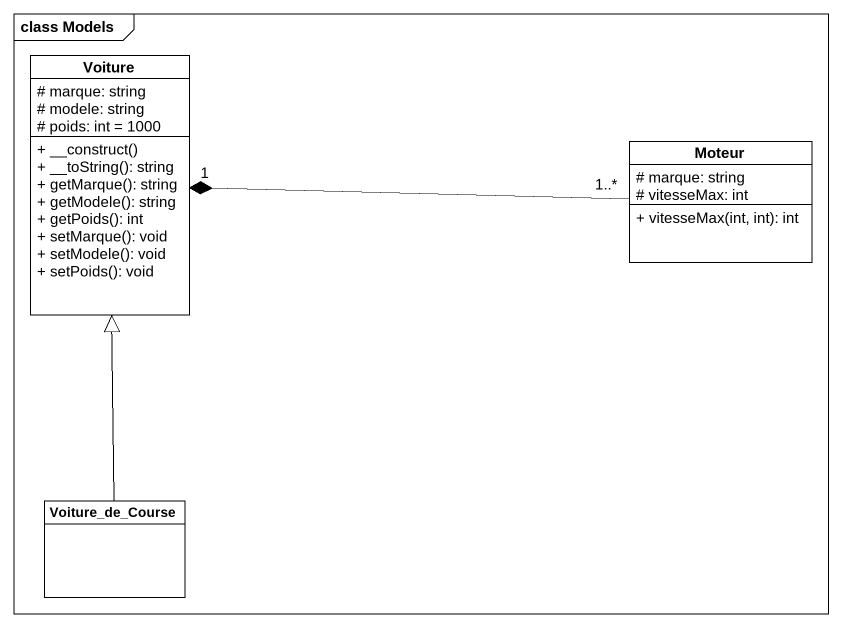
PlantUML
@startuml
mainframe class Models
hide circle
hide empty members
skinparam classAttributeIconSize 0
class Voiture {
  # marque: string
  # modele: string
  # poids: int = 1000
  + __construct()
  + __toString(): string
  + getMarque(): string
  + getModele(): string
  + getPoids(): int
  + setMarque(): void
  + setModele(): void
  + setPoids(): void
}
class Moteur {
  # marque: string
  # vitesseMax: int
  + vitesseMax(int, int): int
}
class Voiture_de_Course
Moteur "1..*" -left-* "1" Voiture
Voiture_de_Course -up-|> Voiture
@enduml
